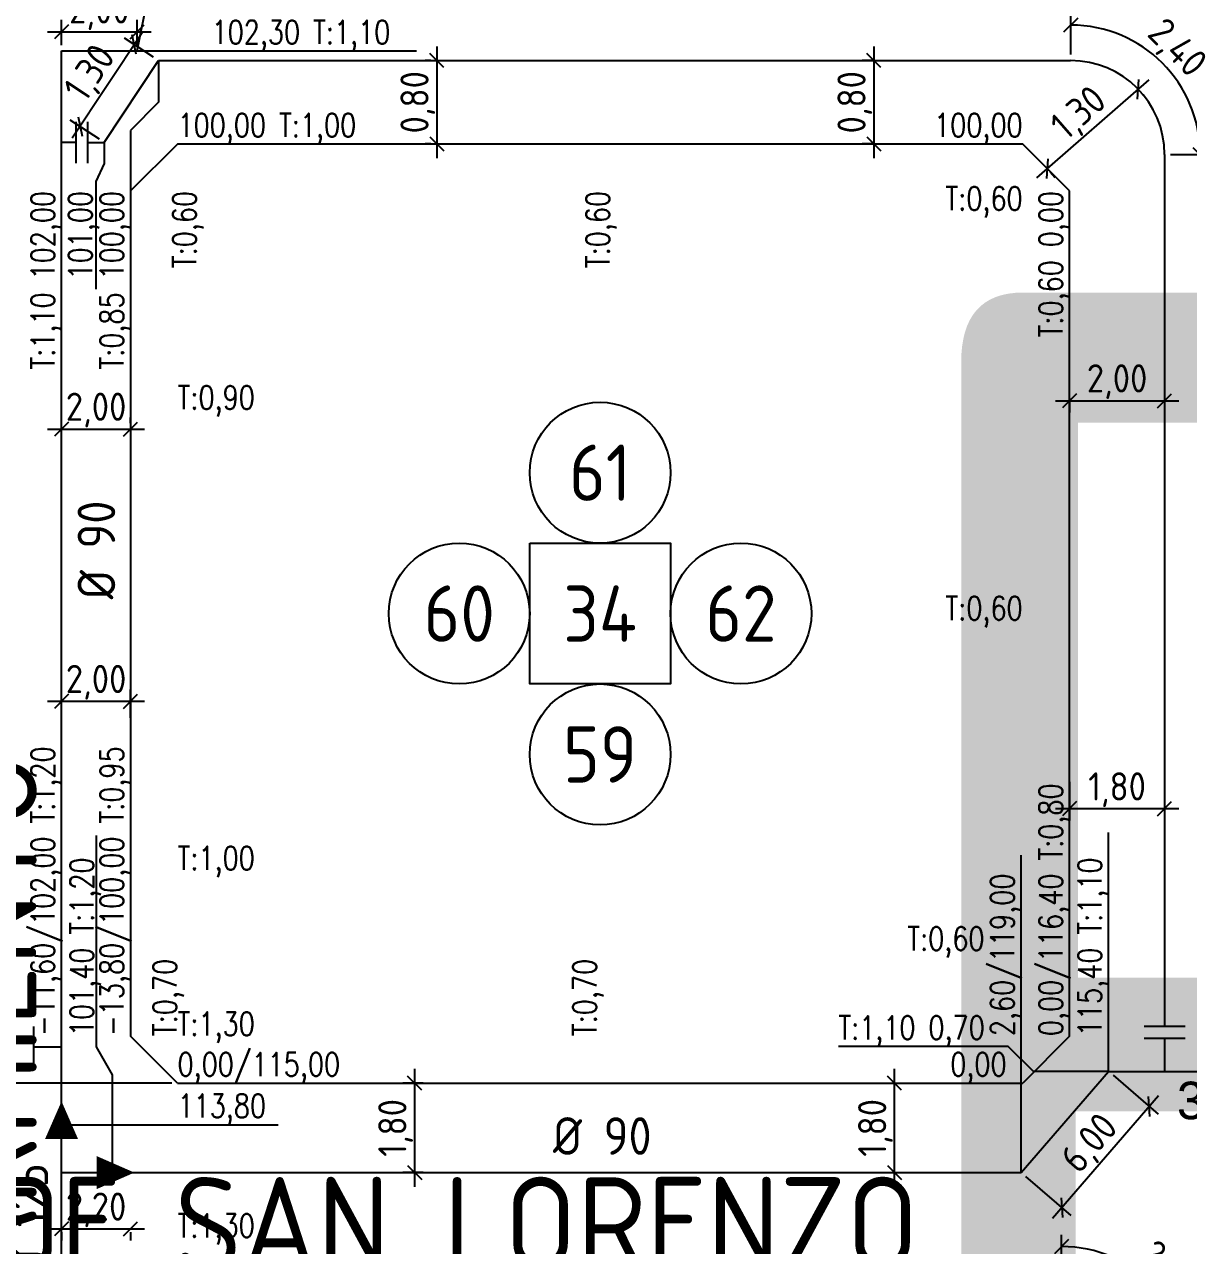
# Model space of a CAD drawing. Extents: x -48 to 13651, y -112 to 3468.
# Drawn here: x 2280.9 to 2404.9, y 1741.8 to 1871.9 of the extents above; entities that cross this region are included whole.
import ezdxf
from ezdxf.enums import TextEntityAlignment as Align

# ---------------------------------------------------------------- set-up
doc = ezdxf.new("R2010")
doc.units = 0
doc.header["$LTSCALE"] = 6
doc.header["$MEASUREMENT"] = 0
doc.linetypes.add('DOT2', pattern=[3.175, 0, -3.175])
doc.linetypes.add('HIDDEN', pattern=[0.375, 0.25, -0.125])
doc.layers.get('0').update_dxf_attribs({"linetype": 'CONTINUOUS'})
doc.layers.get('DEFPOINTS').update_dxf_attribs({"linetype": 'CONTINUOUS'})
for name, color, linetype in [('125', 101, 'CONTINUOUS'), ('50', 41, 'CONTINUOUS'), ('63', 171, 'CONTINUOUS'), ('90', 11, 'CONTINUOUS'), ('CAÑERIA SIN CROQUIS', 210, 'HIDDEN'), ('COTA', 2, 'CONTINUOUS'), ('MANZANAS', 7, 'CONTINUOUS'), ('NUMCASA', 12, 'CONTINUOUS'), ('NUMERO-CROQUIS', 13, 'CONTINUOUS'), ('NUMERO-MANZANA', 4, 'CONTINUOUS'), ('PROGRESIVA', 60, 'CONTINUOUS'), ('RADIO', 4, 'DOT2'), ('REDUCCIONES', 13, 'CONTINUOUS'), ('TXTDIAMETRO', 7, 'CONTINUOUS')]:
    doc.layers.add(name, color=color, linetype=linetype)
doc.layers.add('ATENCION', color=7, linetype='CONTINUOUS', plot=False)
doc.styles.add('ABADIMTCONDE', font='isocp.shx')
doc.styles.add('GEOSLAB703LTBT', font='isocp.shx', dxfattribs={"width": 0.9, "height": 8})
doc.styles.add('GOTHICE', font='GOTHICE.shx', dxfattribs={"height": 0.6})
doc.styles.add('ROMANS', font='romans.shx', dxfattribs={"width": 0.8, "height": 2.5})
doc.dimstyles.new('COTA02', dxfattribs={"dimtxt": 3, "dimasz": 1.5, "dimexe": 1.25, "dimexo": 0.625, "dimgap": 0.3, "dimtad": 1, "dimtoh": 1, "dimdsep": 46, "dimlunit": 6, "dimtxsty": 'ABADIMTCONDE', "dimblk1": 'OBLIQUE', "dimblk2": 'OBLIQUE', "dimsah": 1, "dimcen": 2.5, "dimdle": 1.5, "dimclrd": 60, "dimclre": 60, "dimclrt": 256, "dimadec": 0, "dimazin": 0, "dimtfac": 1, "dimtix": 1, "dimtofl": 0, "dimtmove": 0, "dimatfit": 0, "dimldrblk": 'OBLIQUE', "dimfxl": 1, "dimtolj": 1, "dimtzin": 0, "dimarcsym": 0})

# ---------------------------------------------------------------- blocks, each defined once
blk = doc.blocks.new('CUPLARED')
at = {"layer": 'REDUCCIONES'}
blk.add_lwpolyline([(4, 0, 0, 3.5, 0), (0, 0, 3.5, 3.5, 0)], format="xyseb", dxfattribs=at)
blk = doc.blocks.new('_OBLIQUE')
at = {"color": 0, "linetype": 'ByBlock'}
blk.add_line((-0.5, -0.5), (0.5, 0.5), dxfattribs=at)
blk = doc.blocks.new('*D231')
at = {"layer": 'COTA', "color": 60, "lineweight": -2, "transparency": 16777216}
for p, q in [((2391.37, 1738.62), (2391.37, 1742.98)), ((2401.99, 1728), (2406.35, 1728))]:
    blk.add_line(p, q, dxfattribs=at)
blk.add_arc((2391.37, 1728), 13.74, 360, 90, dxfattribs=at)
at = {"layer": 'DEFPOINTS', "color": 0, "transparency": 16777216}
for p in [(2391.37, 1738), (2403.26, 1734.87), (2391.37, 1728), (2401.37, 1728)]:
    blk.add_point(p, dxfattribs=at)
at = {"layer": 'COTA', "color": 60, "lineweight": -2, "transparency": 16777216, "xscale": 1.5, "yscale": 1.5, "zscale": 1.5}
for p, rotation in [((2391.37, 1741.73), 180.0000000000009), ((2405.1, 1728), 269.9999999999972)]:
    blk.add_blockref('_OBLIQUE', p, dxfattribs=dict(at, rotation=rotation))
at = {"layer": 'COTA', "transparency": 16777216, "insert": (2402.51, 1739.14), "char_height": 3, "attachment_point": 5, "rotation": 315, "style": 'ABADIMTCONDE'}
blk.add_mtext('\\A1;2,00', dxfattribs=at)
blk = doc.blocks.new('*D239')
at = {"layer": 'COTA', "color": 60, "lineweight": -2, "transparency": 16777216}
for p, q in [((2322.49, 1748.12), (2322.49, 1760.65)), ((2323.38, 1759.15), (2321.24, 1759.15)), ((2323.38, 1749.62), (2321.24, 1749.62))]:
    blk.add_line(p, q, dxfattribs=at)
at = {"layer": 'DEFPOINTS', "color": 0, "transparency": 16777216}
for p in [(2322.49, 1759.15), (2324.01, 1759.15), (2324.01, 1749.62)]:
    blk.add_point(p, dxfattribs=at)
at = {"layer": 'COTA', "color": 60, "lineweight": -2, "transparency": 16777216, "xscale": 1.5, "yscale": 1.5, "zscale": 1.5}
for p, rotation in [((2322.49, 1759.15), 90), ((2322.49, 1749.62), 270)]:
    blk.add_blockref('_OBLIQUE', p, dxfattribs=dict(at, rotation=rotation))
at = {"layer": 'COTA', "transparency": 16777216, "insert": (2320.46, 1754.38), "char_height": 3, "attachment_point": 5, "rotation": 90, "style": 'ABADIMTCONDE'}
blk.add_mtext('\\A1;1,80', dxfattribs=at)
blk = doc.blocks.new('*D240')
at = {"layer": 'COTA', "color": 60, "lineweight": -2, "transparency": 16777216}
for p, q in [((2373.58, 1748.12), (2373.58, 1760.65)), ((2371.82, 1759.15), (2374.83, 1759.15)), ((2371.82, 1749.62), (2374.83, 1749.62))]:
    blk.add_line(p, q, dxfattribs=at)
at = {"layer": 'DEFPOINTS', "color": 0, "transparency": 16777216}
for p in [(2371.19, 1759.15), (2373.58, 1759.15), (2371.19, 1749.62)]:
    blk.add_point(p, dxfattribs=at)
at = {"layer": 'COTA', "color": 60, "lineweight": -2, "transparency": 16777216, "xscale": 1.5, "yscale": 1.5, "zscale": 1.5}
for p, rotation in [((2373.58, 1759.15), 90), ((2373.58, 1749.62), 270)]:
    blk.add_blockref('_OBLIQUE', p, dxfattribs=dict(at, rotation=rotation))
at = {"layer": 'COTA', "transparency": 16777216, "insert": (2371.56, 1754.38), "char_height": 3, "attachment_point": 5, "rotation": 90, "style": 'ABADIMTCONDE'}
blk.add_mtext('\\A1;1,80', dxfattribs=at)
blk = doc.blocks.new('*D241')
at = {"layer": 'COTA', "color": 60, "lineweight": -2, "transparency": 16777216}
for p, q in [((2284.88, 1798.04), (2284.88, 1801.05)), ((2292.23, 1798.04), (2292.23, 1801.05)), ((2283.38, 1799.8), (2293.73, 1799.8))]:
    blk.add_line(p, q, dxfattribs=at)
at = {"layer": 'DEFPOINTS', "color": 0, "transparency": 16777216}
for p in [(2292.23, 1799.8), (2284.88, 1797.41), (2292.23, 1797.41)]:
    blk.add_point(p, dxfattribs=at)
at = {"layer": 'COTA', "color": 60, "lineweight": -2, "transparency": 16777216, "xscale": 1.5, "yscale": 1.5, "zscale": 1.5, "rotation": 180}
blk.add_blockref('_OBLIQUE', (2284.88, 1799.8), dxfattribs=at)
at = {"layer": 'COTA', "color": 60, "lineweight": -2, "transparency": 16777216, "xscale": 1.5, "yscale": 1.5, "zscale": 1.5}
blk.add_blockref('_OBLIQUE', (2292.23, 1799.8), dxfattribs=at)
at = {"layer": 'COTA', "transparency": 16777216, "insert": (2288.56, 1801.83), "char_height": 3, "attachment_point": 5, "style": 'ABADIMTCONDE'}
blk.add_mtext('\\A1;2,00', dxfattribs=at)
blk = doc.blocks.new('*D242')
at = {"layer": 'COTA', "color": 60, "lineweight": -2, "transparency": 16777216}
for p, q in [((2284.88, 1829.42), (2284.88, 1830.04)), ((2292.23, 1829.42), (2292.23, 1830.04)), ((2283.38, 1828.79), (2293.73, 1828.79))]:
    blk.add_line(p, q, dxfattribs=at)
at = {"layer": 'DEFPOINTS', "color": 0, "transparency": 16777216}
for p in [(2284.88, 1828.79), (2292.23, 1828.79), (2292.23, 1828.79)]:
    blk.add_point(p, dxfattribs=at)
at = {"layer": 'COTA', "color": 60, "lineweight": -2, "transparency": 16777216, "xscale": 1.5, "yscale": 1.5, "zscale": 1.5, "rotation": 180}
blk.add_blockref('_OBLIQUE', (2284.88, 1828.79), dxfattribs=at)
at = {"layer": 'COTA', "color": 60, "lineweight": -2, "transparency": 16777216, "xscale": 1.5, "yscale": 1.5, "zscale": 1.5}
blk.add_blockref('_OBLIQUE', (2292.23, 1828.79), dxfattribs=at)
at = {"layer": 'COTA', "transparency": 16777216, "insert": (2288.56, 1830.82), "char_height": 3, "attachment_point": 5, "style": 'ABADIMTCONDE'}
blk.add_mtext('\\A1;2,00', dxfattribs=at)
blk = doc.blocks.new('*D243')
at = {"layer": 'COTA', "color": 60, "lineweight": -2, "transparency": 16777216}
for p, q in [((2324.84, 1869.53), (2324.84, 1857.65)), ((2324.22, 1868.03), (2323.59, 1868.03)), ((2324.22, 1859.15), (2323.59, 1859.15))]:
    blk.add_line(p, q, dxfattribs=at)
at = {"layer": 'DEFPOINTS', "color": 0, "transparency": 16777216}
for p in [(2324.84, 1868.03), (2324.84, 1859.15), (2324.84, 1859.15)]:
    blk.add_point(p, dxfattribs=at)
at = {"layer": 'COTA', "color": 60, "lineweight": -2, "transparency": 16777216, "xscale": 1.5, "yscale": 1.5, "zscale": 1.5}
for p, rotation in [((2324.84, 1868.03), 90), ((2324.84, 1859.15), 270)]:
    blk.add_blockref('_OBLIQUE', p, dxfattribs=dict(at, rotation=rotation))
at = {"layer": 'COTA', "transparency": 16777216, "insert": (2322.82, 1863.59), "char_height": 3, "attachment_point": 5, "rotation": 90, "style": 'ABADIMTCONDE'}
blk.add_mtext('\\A1;0,80', dxfattribs=at)
blk = doc.blocks.new('*D244')
at = {"layer": 'COTA', "color": 60, "lineweight": -2, "transparency": 16777216}
for p, q in [((2371.39, 1869.53), (2371.39, 1857.65)), ((2371.2, 1868.03), (2370.14, 1868.03)), ((2371.2, 1859.15), (2370.14, 1859.15))]:
    blk.add_line(p, q, dxfattribs=at)
at = {"layer": 'DEFPOINTS', "color": 0, "transparency": 16777216}
for p in [(2371.82, 1868.03), (2371.39, 1859.15), (2371.82, 1859.15)]:
    blk.add_point(p, dxfattribs=at)
at = {"layer": 'COTA', "color": 60, "lineweight": -2, "transparency": 16777216, "xscale": 1.5, "yscale": 1.5, "zscale": 1.5}
for p, rotation in [((2371.39, 1868.03), 90), ((2371.39, 1859.15), 270)]:
    blk.add_blockref('_OBLIQUE', p, dxfattribs=dict(at, rotation=rotation))
at = {"layer": 'COTA', "transparency": 16777216, "insert": (2369.36, 1863.59), "char_height": 3, "attachment_point": 5, "rotation": 90, "style": 'ABADIMTCONDE'}
blk.add_mtext('\\A1;0,80', dxfattribs=at)
blk = doc.blocks.new('*D245')
at = {"layer": 'COTA', "color": 60, "lineweight": -2, "transparency": 16777216}
for p, q in [((2400.66, 1865.96), (2388.72, 1855.53)), ((2399.83, 1864.63), (2400.35, 1864.03)), ((2390.14, 1856.17), (2390.67, 1855.57))]:
    blk.add_line(p, q, dxfattribs=at)
at = {"layer": 'DEFPOINTS', "color": 0, "transparency": 16777216}
for p in [(2399.42, 1865.1), (2389.73, 1856.65), (2389.85, 1856.52)]:
    blk.add_point(p, dxfattribs=at)
at = {"layer": 'COTA', "color": 60, "lineweight": -2, "transparency": 16777216, "xscale": 1.5, "yscale": 1.5, "zscale": 1.5}
for p, rotation in [((2399.53, 1864.97), 41.1381869579737), ((2389.85, 1856.52), 221.1381869579737)]:
    blk.add_blockref('_OBLIQUE', p, dxfattribs=dict(at, rotation=rotation))
at = {"layer": 'COTA', "transparency": 16777216, "insert": (2393.36, 1862.27), "char_height": 3, "attachment_point": 5, "rotation": 41.1382, "style": 'ABADIMTCONDE'}
blk.add_mtext('\\A1;1,30', dxfattribs=at)
blk = doc.blocks.new('*D246')
at = {"layer": 'COTA', "color": 60, "lineweight": -2, "transparency": 16777216}
for p, q in [((2392.35, 1868.66), (2392.35, 1873.06)), ((2402.97, 1858.03), (2407.37, 1858.03))]:
    blk.add_line(p, q, dxfattribs=at)
blk.add_arc((2392.35, 1858.03), 13.78, 360, 90, dxfattribs=at)
at = {"layer": 'DEFPOINTS', "color": 0, "transparency": 16777216}
for p in [(2392.35, 1868.03), (2404.28, 1864.92), (2392.35, 1858.03), (2402.35, 1858.03)]:
    blk.add_point(p, dxfattribs=at)
at = {"layer": 'COTA', "color": 60, "lineweight": -2, "transparency": 16777216, "xscale": 1.5, "yscale": 1.5, "zscale": 1.5}
for p, rotation in [((2392.35, 1871.81), 180.0000000000009), ((2406.12, 1858.03), 269.9999999999991)]:
    blk.add_blockref('_OBLIQUE', p, dxfattribs=dict(at, rotation=rotation))
at = {"layer": 'COTA', "transparency": 16777216, "insert": (2403.52, 1869.21), "char_height": 3, "attachment_point": 5, "rotation": 315, "style": 'ABADIMTCONDE'}
blk.add_mtext('\\A1;2,40', dxfattribs=at)
blk = doc.blocks.new('*D247')
at = {"layer": 'COTA', "color": 60, "lineweight": -2, "transparency": 16777216}
for p, q in [((2390.73, 1831.81), (2403.85, 1831.81)), ((2392.23, 1832.05), (2392.23, 1830.56)), ((2402.35, 1832.05), (2402.35, 1830.56))]:
    blk.add_line(p, q, dxfattribs=at)
at = {"layer": 'DEFPOINTS', "color": 0, "transparency": 16777216}
for p in [(2392.23, 1832.68), (2402.35, 1832.68), (2402.35, 1831.81)]:
    blk.add_point(p, dxfattribs=at)
at = {"layer": 'COTA', "color": 60, "lineweight": -2, "transparency": 16777216, "xscale": 1.5, "yscale": 1.5, "zscale": 1.5, "rotation": 180}
blk.add_blockref('_OBLIQUE', (2392.23, 1831.81), dxfattribs=at)
at = {"layer": 'COTA', "color": 60, "lineweight": -2, "transparency": 16777216, "xscale": 1.5, "yscale": 1.5, "zscale": 1.5}
blk.add_blockref('_OBLIQUE', (2402.35, 1831.81), dxfattribs=at)
at = {"layer": 'COTA', "transparency": 16777216, "insert": (2397.29, 1833.84), "char_height": 3, "attachment_point": 5, "style": 'ABADIMTCONDE'}
blk.add_mtext('\\A1;2,00', dxfattribs=at)
blk = doc.blocks.new('*D248')
at = {"layer": 'COTA', "color": 60, "lineweight": -2, "transparency": 16777216}
for p, q in [((2392.23, 1791.22), (2392.23, 1787.12)), ((2402.35, 1791.22), (2402.35, 1787.12)), ((2403.85, 1788.37), (2390.73, 1788.37))]:
    blk.add_line(p, q, dxfattribs=at)
at = {"layer": 'DEFPOINTS', "color": 0, "transparency": 16777216}
for p in [(2392.23, 1791.84), (2402.35, 1791.84), (2392.23, 1788.37)]:
    blk.add_point(p, dxfattribs=at)
at = {"layer": 'COTA', "color": 60, "lineweight": -2, "transparency": 16777216, "xscale": 1.5, "yscale": 1.5, "zscale": 1.5, "rotation": 180}
blk.add_blockref('_OBLIQUE', (2392.23, 1788.37), dxfattribs=at)
at = {"layer": 'COTA', "color": 60, "lineweight": -2, "transparency": 16777216, "xscale": 1.5, "yscale": 1.5, "zscale": 1.5}
blk.add_blockref('_OBLIQUE', (2402.35, 1788.37), dxfattribs=at)
at = {"layer": 'COTA', "transparency": 16777216, "insert": (2397.29, 1790.39), "char_height": 3, "attachment_point": 5, "style": 'ABADIMTCONDE'}
blk.add_mtext('\\A1;1,80', dxfattribs=at)
blk = doc.blocks.new('*D256')
at = {"layer": 'COTA', "color": 60, "lineweight": -2, "transparency": 16777216}
for p, q in [((2396.86, 1759.98), (2401.66, 1755.83)), ((2401.69, 1757.79), (2390.42, 1744.74)), ((2387.55, 1749.21), (2392.35, 1745.06))]:
    blk.add_line(p, q, dxfattribs=at)
at = {"layer": 'DEFPOINTS', "color": 0, "transparency": 16777216}
for p in [(2396.39, 1760.39), (2387.07, 1749.62), (2391.4, 1745.88)]:
    blk.add_point(p, dxfattribs=at)
at = {"layer": 'COTA', "color": 60, "lineweight": -2, "transparency": 16777216, "xscale": 1.5, "yscale": 1.5, "zscale": 1.5}
for p, rotation in [((2400.71, 1756.65), 49.15348283660561), ((2391.4, 1745.88), 229.1534828366056)]:
    blk.add_blockref('_OBLIQUE', p, dxfattribs=dict(at, rotation=rotation))
at = {"layer": 'COTA', "transparency": 16777216, "insert": (2394.53, 1752.59), "char_height": 3, "attachment_point": 5, "rotation": 49.1535, "style": 'ABADIMTCONDE'}
blk.add_mtext('\\A1;6,00', dxfattribs=at)
blk = doc.blocks.new('*D314')
at = {"layer": 'COTA', "color": 60, "lineweight": -2, "transparency": 16777216}
for p, q in [((2293.46, 1870.99), (2286.02, 1859.76)), ((2294.69, 1868.38), (2291.59, 1870.43)), ((2288.91, 1859.65), (2285.81, 1861.7))]:
    blk.add_line(p, q, dxfattribs=at)
at = {"layer": 'DEFPOINTS', "color": 0, "transparency": 16777216}
for p in [(2295.21, 1868.03), (2286.85, 1861.01), (2289.43, 1859.3)]:
    blk.add_point(p, dxfattribs=at)
at = {"layer": 'COTA', "color": 60, "lineweight": -2, "transparency": 16777216, "xscale": 1.5, "yscale": 1.5, "zscale": 1.5}
for p, rotation in [((2292.63, 1869.74), 56.47694572710115), ((2286.85, 1861.01), 236.4769457271011)]:
    blk.add_blockref('_OBLIQUE', p, dxfattribs=dict(at, rotation=rotation))
at = {"layer": 'COTA', "transparency": 16777216, "insert": (2288.11, 1866.59), "char_height": 3, "attachment_point": 5, "rotation": 56.4769, "style": 'ABADIMTCONDE'}
blk.add_mtext('\\A1;1,30', dxfattribs=at)
blk = doc.blocks.new('*D315')
at = {"layer": 'COTA', "color": 60, "lineweight": -2, "transparency": 16777216}
for p, q in [((2284.88, 1869.67), (2284.88, 1872.35)), ((2292.93, 1869.67), (2292.93, 1872.35)), ((2283.38, 1871.1), (2294.43, 1871.1))]:
    blk.add_line(p, q, dxfattribs=at)
at = {"layer": 'DEFPOINTS', "color": 0, "transparency": 16777216}
for p in [(2292.93, 1871.1), (2284.88, 1869.05), (2292.93, 1869.05)]:
    blk.add_point(p, dxfattribs=at)
at = {"layer": 'COTA', "color": 60, "lineweight": -2, "transparency": 16777216, "xscale": 1.5, "yscale": 1.5, "zscale": 1.5, "rotation": 180}
blk.add_blockref('_OBLIQUE', (2284.88, 1871.1), dxfattribs=at)
at = {"layer": 'COTA', "color": 60, "lineweight": -2, "transparency": 16777216, "xscale": 1.5, "yscale": 1.5, "zscale": 1.5}
blk.add_blockref('_OBLIQUE', (2292.93, 1871.1), dxfattribs=at)
at = {"layer": 'COTA', "transparency": 16777216, "insert": (2288.91, 1873.13), "char_height": 3, "attachment_point": 5, "style": 'ABADIMTCONDE'}
blk.add_mtext('\\A1;2,00', dxfattribs=at)
blk = doc.blocks.new('*D1073')
at = {"layer": 'COTA', "color": 60, "lineweight": -2, "transparency": 16777216}
for p, q in [((2283.38, 1743.63), (2293.73, 1743.63)), ((2284.88, 1743.28), (2284.88, 1742.38)), ((2292.23, 1743.28), (2292.23, 1742.38))]:
    blk.add_line(p, q, dxfattribs=at)
at = {"layer": 'DEFPOINTS', "color": 0, "transparency": 16777216}
for p in [(2284.88, 1743.91), (2292.23, 1743.91), (2292.23, 1743.63)]:
    blk.add_point(p, dxfattribs=at)
at = {"layer": 'COTA', "color": 60, "lineweight": -2, "transparency": 16777216, "xscale": 1.5, "yscale": 1.5, "zscale": 1.5, "rotation": 180}
blk.add_blockref('_OBLIQUE', (2284.88, 1743.63), dxfattribs=at)
at = {"layer": 'COTA', "color": 60, "lineweight": -2, "transparency": 16777216, "xscale": 1.5, "yscale": 1.5, "zscale": 1.5}
blk.add_blockref('_OBLIQUE', (2292.23, 1743.63), dxfattribs=at)
at = {"layer": 'COTA', "transparency": 16777216, "insert": (2288.56, 1745.65), "char_height": 3, "attachment_point": 5, "style": 'ABADIMTCONDE'}
blk.add_mtext('\\A1;2,20', dxfattribs=at)
blk = doc.blocks.new('*D1075')
at = {"layer": 'COTA', "color": 60, "lineweight": -2, "transparency": 16777216}
for p, q in [((2275.79, 1757.65), (2275.79, 1764.5)), ((2276.33, 1763), (2274.54, 1763)), ((2296.61, 1759.15), (2274.54, 1759.15))]:
    blk.add_line(p, q, dxfattribs=at)
at = {"layer": 'DEFPOINTS', "color": 0, "transparency": 16777216}
for p in [(2275.79, 1763), (2276.96, 1763), (2297.23, 1759.15)]:
    blk.add_point(p, dxfattribs=at)
at = {"layer": 'COTA', "color": 60, "lineweight": -2, "transparency": 16777216, "xscale": 1.5, "yscale": 1.5, "zscale": 1.5}
for p, rotation in [((2275.79, 1763), 90), ((2275.79, 1759.15), 270)]:
    blk.add_blockref('_OBLIQUE', p, dxfattribs=dict(at, rotation=rotation))
at = {"layer": 'COTA', "transparency": 16777216, "insert": (2273.77, 1759.38), "char_height": 3, "attachment_point": 5, "rotation": 90, "style": 'ABADIMTCONDE'}
blk.add_mtext('\\A1;2,00', dxfattribs=at)
blk = doc.blocks.new('Ø90')
at = {"layer": 'TXTDIAMETRO', "color": 7, "ltscale": 0.1, "style": 'ABADIMTCONDE'}
blk.add_text('Ø 90', height=4, dxfattribs=at).set_placement((0, 0), align=Align.MIDDLE)
blk = doc.blocks.new('Ø125')
at = {"layer": 'TXTDIAMETRO', "color": 7, "ltscale": 0.1, "style": 'ABADIMTCONDE'}
blk.add_text('Ø 125', height=4, dxfattribs=at).set_placement((0, 0), align=Align.MIDDLE)

msp = doc.modelspace()

# ---------------------------------------------------------------- linework, layer by layer
at = {"layer": '125'}
msp.add_line((2284.883, 1533.591), (2284.883, 1754.706), dxfattribs=at)
at = {"layer": '125', "ltscale": 0.1}
msp.add_line((2285, 1749.619), (2290.295, 1749.619), dxfattribs=at)
at = {"layer": '50', "ltscale": 0.1}
for p, q in [((2289.429, 1859.305), (2295.21, 1868.032)), ((2295.21, 1868.032), (2392.345, 1868.032)), ((2287.696, 1859.305), (2289.429, 1859.305)), ((2402.345, 1858.032), (2402.345, 1765.193))]:
    msp.add_line(p, q, dxfattribs=at)
msp.add_arc((2392.345, 1858.032), 10, 0, 90, dxfattribs=at)
at = {"layer": '63', "ltscale": 0.1}
for p, q in [((2286.448, 1859.305), (2284.883, 1859.305)), ((2402.345, 1763.945), (2402.345, 1760.391)), ((2281.916, 1762.995), (2284.887, 1762.995))]:
    msp.add_line(p, q, dxfattribs=at)
at = {"layer": '90', "ltscale": 0.1}
for p, q in [((2292.927, 1869.048), (2298.901, 1898.555)), ((2284.883, 1754.706), (2284.883, 1869.048)), ((2284.883, 1869.048), (2292.927, 1869.048)), ((2387.075, 1749.619), (2396.389, 1760.391)), ((2396.389, 1760.391), (2423.316, 1760.391)), ((2290.295, 1749.619), (2387.075, 1749.619))]:
    msp.add_line(p, q, dxfattribs=at)
at = {"layer": 'MANZANAS'}
for p, q in [((2297.234, 1859.145), (2292.234, 1854.145)), ((2387.234, 1859.145), (2297.234, 1859.145)), ((2392.234, 1854.145), (2387.234, 1859.145)), ((2292.234, 1854.145), (2292.234, 1764.145)), ((2392.234, 1764.145), (2392.234, 1854.145)), ((2297.234, 1759.145), (2292.234, 1764.145)), ((2392.234, 1764.145), (2387.234, 1759.145)), ((2297.234, 1759.145), (2387.234, 1759.145))]:
    msp.add_line(p, q, dxfattribs=at)
at = {"layer": 'NUMERO-CROQUIS'}
for centre in [(2342.234, 1824.145), (2327.234, 1809.145), (2357.234, 1809.145), (2342.234, 1794.145)]:
    msp.add_circle(centre, 7.5, dxfattribs=at)
at = {"layer": 'NUMERO-MANZANA'}
msp.add_lwpolyline([(2334.734, 1816.645), (2349.734, 1816.645), (2349.734, 1801.645), (2334.734, 1801.645)], close=True, dxfattribs=at)
at = {"layer": 'PROGRESIVA'}
for p, q in [((2292.927, 1869.048), (2322.693, 1869.048)), ((2295.21, 1868.032), (2295.21, 1863.607)), ((2295.21, 1863.607), (2292.234, 1860.577)), ((2292.234, 1860.577), (2292.234, 1854.145)), ((2289.429, 1859.305), (2289.429, 1857.053)), ((2289.429, 1857.053), (2288.529, 1855.145)), ((2288.529, 1855.145), (2288.529, 1843.699)), ((2288.609, 1763.001), (2288.609, 1785.509)), ((2396.389, 1760.391), (2396.389, 1785.834)), ((2387.075, 1749.619), (2387.075, 1783.433)), ((2290.295, 1760.025), (2288.609, 1763.001)), ((2385.698, 1763.049), (2367.616, 1763.049)), ((2388.391, 1760.391), (2385.698, 1763.049)), ((2290.295, 1749.619), (2290.295, 1760.025)), ((2396.389, 1760.391), (2388.391, 1760.391)), ((2284.883, 1754.706), (2307.967, 1754.706))]:
    msp.add_line(p, q, dxfattribs=at)
at = {"layer": 'REDUCCIONES', "ltscale": 0.1}
for p, q in [((2286.448, 1857.117), (2286.448, 1861.492)), ((2287.696, 1857.117), (2287.696, 1861.492)), ((2281.916, 1760.808), (2281.916, 1765.183)), ((2400.158, 1765.193), (2404.532, 1765.193)), ((2400.158, 1763.945), (2404.532, 1763.945))]:
    msp.add_line(p, q, dxfattribs=at)

# ---------------------------------------------------------------- block references
at = {"layer": 'CAÑERIA SIN CROQUIS', "ltscale": 0.1, "rotation": 90}
msp.add_blockref('CUPLARED', (2284.883, 1753.208), dxfattribs=at)
at = {"layer": 'CAÑERIA SIN CROQUIS', "ltscale": 0.1}
msp.add_blockref('CUPLARED', (2288.64, 1749.619), dxfattribs=at)
at = {"layer": 'COTA', "rotation": 90}
for name, p in [('Ø90', (2288.59, 1815.921)), ('Ø125', (2281.447, 1744.513))]:
    msp.add_blockref(name, p, dxfattribs=at)
at = {"layer": 'COTA'}
msp.add_blockref('Ø90', (2342.463, 1753.52), dxfattribs=at)

# ---------------------------------------------------------------- texts
at = {"layer": 'ATENCION', "style": 'GEOSLAB703LTBT'}
msp.add_text('FRAGATA SARMIENTO', height=10, rotation=90, dxfattribs=at).set_placement((2277.234, 1672.415), align=Align.MIDDLE_LEFT)
msp.add_text('COMBATE DE SAN LORENZO', height=10, dxfattribs=at).set_placement((2219.141, 1744.145), align=Align.MIDDLE_LEFT)
at = {"layer": 'NUMCASA', "color": 12, "linetype": 'Continuous', "style": 'GOTHICE'}
msp.add_text('300', height=4, dxfattribs=at).set_placement((2408.123, 1754.1), align=Align.BOTTOM_CENTER)
at = {"layer": 'NUMERO-CROQUIS', "style": 'GEOSLAB703LTBT'}
for s, p in [('61', (2342.234, 1824.145)), ('60', (2327.234, 1809.145)), ('62', (2357.234, 1809.145)), ('59', (2342.234, 1794.145))]:
    msp.add_text(s, height=6, dxfattribs=at).set_placement(p, align=Align.MIDDLE)
at = {"layer": 'NUMERO-MANZANA', "style": 'GEOSLAB703LTBT'}
msp.add_text('34', height=6, dxfattribs=at).set_placement((2342.234, 1809.145), align=Align.MIDDLE)
at = {"layer": 'PROGRESIVA', "style": 'ROMANS', "width": 0.8}
for s, p in [('102,30 T:1,10', (2300.859, 1869.048)), ('100,00 T:1,00', (2297.234, 1859.145)), ('T:0,90', (2297.234, 1830.151)), ('T:1,00', (2297.234, 1781.098)), ('T:1,30', (2297.234, 1763.452)), ('0,00/115,00', (2297.234, 1759.145)), ('113,80', (2297.234, 1754.729)), ('T:1,30', (2297.234, 1741.965))]:
    msp.add_text(s, height=2.5, dxfattribs=at).set_placement(p, align=Align.BOTTOM_LEFT)
for s, p in [('100,00', (2387.234, 1859.145)), ('T:0,60', (2387.234, 1851.345)), ('T:0,60', (2387.234, 1807.707)), ('T:0,60', (2383.171, 1772.527)), ('T:1,10 0,70', (2383.197, 1763.049)), ('0,00', (2385.525, 1759.145))]:
    msp.add_text(s, height=2.5, dxfattribs=at).set_placement(p, align=Align.BOTTOM_RIGHT)
for s, p in [('T:1,10 102,00', (2284.883, 1854.145)), ('101,00', (2288.887, 1854.145)), ('T:0,85 100,00', (2292.234, 1854.145)), ('T:0,60', (2299.983, 1854.145)), ('T:0,60', (2343.983, 1854.145)), ('T:0,60 0,00', (2392.234, 1854.145))]:
    msp.add_text(s, height=2.5, rotation=90, dxfattribs=at).set_placement(p, align=Align.BOTTOM_RIGHT)
for s, p in [('-11,60/102,00 T:1,20', (2284.883, 1764.145)), ('-13,80/100,00 T:0,95', (2292.234, 1764.145)), ('0,00/116,40 T:0,80', (2392.234, 1764.145)), ('101,40 T:1,20', (2289.042, 1764.145)), ('115,40 T:1,10', (2396.389, 1764.145)), ('2,60/119,00', (2387.075, 1764.145)), ('T:0,70', (2297.883, 1764.145)), ('T:0,70', (2342.587, 1764.145))]:
    msp.add_text(s, height=2.5, rotation=90, dxfattribs=at).set_placement(p, align=Align.BOTTOM_LEFT)
at = {"layer": 'RADIO', "color": 4, "ltscale": 0.5, "style": 'GEOSLAB703LTBT', "width": 0.9}
msp.add_text('Radio Nº 2', height=146.295, dxfattribs=at).set_placement((2367.998, 1697.615))

# ---------------------------------------------------------------- dimensions: what is measured, and where the dimension line sits
at = {"layer": 'COTA'}
for base, p1, p2, text, picture, middle in [((2292.927, 1871.105), (2284.883, 1869.048), (2292.927, 1869.048), '2,00', '*D315', (2288.905, 1873.13)), ((2402.345, 1831.811), (2392.234, 1832.68), (2402.345, 1832.68), '2,00', '*D247', (2397.289, 1833.836)), ((2292.234, 1828.794), (2284.883, 1828.794), (2292.234, 1828.794), '2,00', '*D242', (2288.558, 1830.82)), ((2292.234, 1799.802), (2284.883, 1797.413), (2292.234, 1797.413), '2,00', '*D241', (2288.558, 1801.828)), ((2392.234, 1788.365), (2402.345, 1791.841), (2392.234, 1791.841), '1,80', '*D248', (2397.289, 1790.39))]:
    dim = msp.add_linear_dim(base=base, p1=p1, p2=p2, text=text, dimstyle='COTA02', dxfattribs=at)
    dim.commit()
    dim.dimension.update_dxf_attribs({"geometry": picture, "text_midpoint": middle})
for base, center, p1, p2, text, picture, middle in [((2404.276, 1864.92), (2392.345, 1858.032), (2402.345, 1858.032), (2392.345, 1868.032), '2,40', '*D246', (2403.518, 1869.205)), ((2403.263, 1734.865), (2391.366, 1727.997), (2401.366, 1727.997), (2391.366, 1737.997), '2,00', '*D231', (2402.512, 1739.142))]:
    dim = msp.add_angular_dim_3p(base=base, center=center, p1=p1, p2=p2, text=text, dimstyle='COTA02', override={"dimadec": 4}, dxfattribs=at)
    dim.commit()
    dim.dimension.update_dxf_attribs({"geometry": picture, "text_midpoint": middle})
dim = msp.add_linear_dim(base=(2286.85, 1861.013), p1=(2295.21, 1868.032), p2=(2289.429, 1859.305), angle=236.47695, text='1,30', dimstyle='COTA02', dxfattribs=at)
dim.commit()
dim.dimension.update_dxf_attribs({"geometry": '*D314', "text_midpoint": (2289.801, 1865.468), "dimtype": 161})
for base, p1, p2, text, picture, middle in [((2324.84, 1859.145), (2324.84, 1868.032), (2324.84, 1859.145), '0,80', '*D243', (2322.815, 1863.589)), ((2371.389, 1859.145), (2371.824, 1868.032), (2371.824, 1859.145), '0,80', '*D244', (2369.364, 1863.589)), ((2322.487, 1759.145), (2324.009, 1749.619), (2324.009, 1759.145), '1,80', '*D239', (2320.462, 1754.382)), ((2373.582, 1759.145), (2371.191, 1749.619), (2371.191, 1759.145), '1,80', '*D240', (2371.557, 1754.382))]:
    dim = msp.add_linear_dim(base=base, p1=p1, p2=p2, angle=90, text=text, dimstyle='COTA02', dxfattribs=at)
    dim.commit()
    dim.dimension.update_dxf_attribs({"geometry": picture, "text_midpoint": middle})
for p1, p2, distance, text, picture, middle in [((2399.416, 1865.103), (2389.734, 1856.645), 0.172, '1,30', '*D245', (2393.356, 1862.27)), ((2396.389, 1760.391), (2387.075, 1749.619), 5.718, '6,00', '*D256', (2394.525, 1752.59))]:
    dim = msp.add_aligned_dim(p1=p1, p2=p2, distance=distance, text=text, dimstyle='COTA02', dxfattribs=at)
    dim.commit()
    dim.dimension.update_dxf_attribs({"geometry": picture, "text_midpoint": middle})
at = {"layer": 'COTA', "color": 12}
dim = msp.add_linear_dim(base=(2275.795, 1762.995), p1=(2297.234, 1759.145), p2=(2276.96, 1762.995), angle=90, text='2,00', dimstyle='COTA02', dxfattribs=at)
dim.commit()
dim.dimension.update_dxf_attribs({"geometry": '*D1075', "text_midpoint": (2275.795, 1759.379), "dimtype": 160})
dim = msp.add_linear_dim(base=(2292.234, 1743.629), p1=(2284.883, 1743.906), p2=(2292.234, 1743.906), text='2,20', dimstyle='COTA02', dxfattribs=at)
dim.commit()
dim.dimension.update_dxf_attribs({"geometry": '*D1073', "text_midpoint": (2288.558, 1745.654)})

doc.saveas('drawing.dxf')
